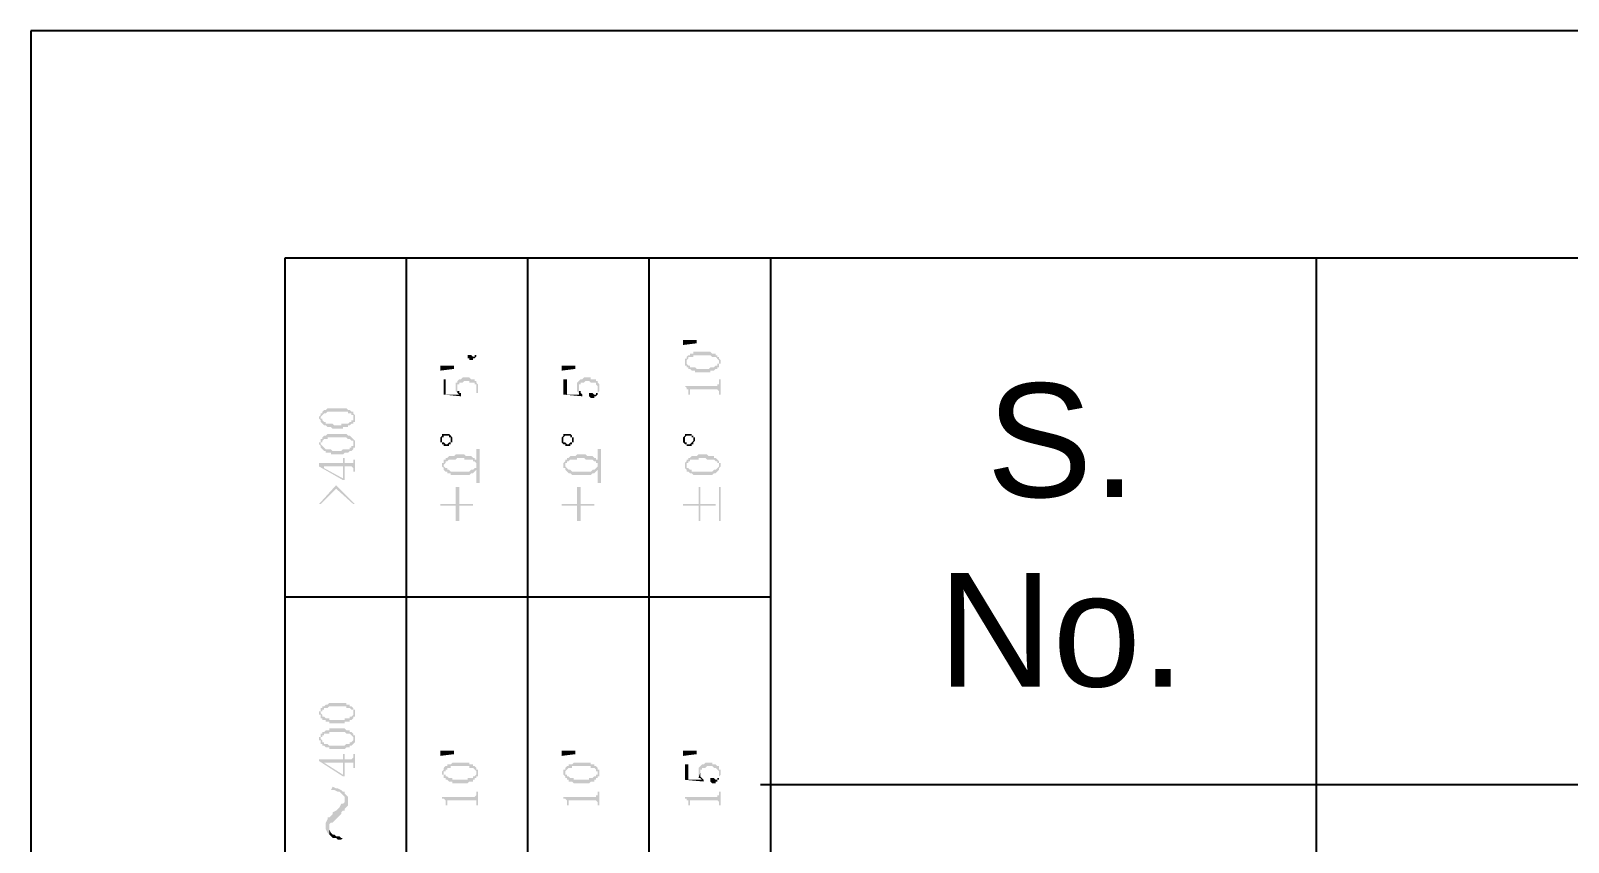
# Model space of a CAD drawing. Header units: millimetres. Extents: x 7018 to 13530, y 4187 to 5692.
# Drawn here: x 12184.84 to 12225.43, y 5227.46 to 5248.87 of the extents above; entities that cross this region are included whole.
import ezdxf

# ---------------------------------------------------------------- set-up
doc = ezdxf.new("R2010")
doc.units = ezdxf.units.MM
doc.styles.get("Standard").update_dxf_attribs({"font": 'arial.ttf'})

msp = doc.modelspace()

# ---------------------------------------------------------------- hatches: boundary and pattern name
at = {"transparency": 33554559}
for points in [[(12196.38, 5240.275), (12196.38, 5240.23), (12196.426, 5240.23), (12196.426, 5240.185), (12196.516, 5240.185), (12196.516, 5240.23), (12196.561, 5240.23), (12196.606, 5240.275), (12196.606, 5240.456), (12196.606, 5240.365), (12196.606, 5240.32), (12196.561, 5240.32), (12196.561, 5240.275), (12196.516, 5240.275), (12196.471, 5240.32), (12196.38, 5240.32)], [(12202.067, 5240.716), (12202.428, 5240.716), (12202.428, 5240.626), (12202.067, 5240.581)], [(12202.112, 5240.129), (12202.112, 5240.084), (12202.112, 5240.039), (12202.157, 5240.039), (12202.157, 5239.994), (12202.157, 5240.129), (12202.157, 5240.174), (12202.157, 5240.174), (12202.202, 5240.219), (12202.202, 5240.265), (12202.338, 5240.265), (12202.338, 5240.31), (12202.789, 5240.31), (12202.834, 5240.265), (12202.925, 5240.265), (12202.97, 5240.219), (12202.97, 5240.219), (12203.015, 5240.174), (12203.015, 5240.129), (12203.015, 5240.265), (12202.97, 5240.265), (12202.97, 5240.31), (12202.925, 5240.31), (12202.925, 5240.355), (12202.834, 5240.355), (12202.789, 5240.4), (12202.338, 5240.4), (12202.338, 5240.355), (12202.248, 5240.355), (12202.248, 5240.31), (12202.202, 5240.31), (12202.157, 5240.265), (12202.157, 5240.219), (12202.112, 5240.219), (12202.112, 5240.174), (12202.112, 5240.174)], [(12195.658, 5240.039), (12196.019, 5240.039), (12196.019, 5239.949), (12195.658, 5239.904)], [(12198.863, 5240.039), (12199.224, 5240.039), (12199.224, 5239.949), (12198.863, 5239.904)], [(12202.157, 5239.994), (12202.202, 5239.994), (12202.202, 5239.949), (12202.248, 5239.949), (12202.293, 5239.904), (12202.383, 5239.904), (12202.383, 5239.858), (12202.789, 5239.858), (12202.789, 5239.904), (12202.879, 5239.904), (12202.925, 5239.949), (12202.97, 5239.949), (12202.97, 5239.994), (12203.015, 5239.994), (12203.015, 5240.039), (12203.015, 5240.084), (12203.06, 5240.084), (12203.06, 5240.129), (12203.06, 5240.174), (12203.06, 5240.174), (12203.015, 5240.219), (12203.015, 5240.265), (12203.015, 5240.129), (12203.015, 5240.084), (12202.97, 5240.084), (12202.97, 5240.039), (12202.925, 5240.039), (12202.879, 5239.994), (12202.789, 5239.994), (12202.744, 5239.949), (12202.428, 5239.949), (12202.383, 5239.994), (12202.248, 5239.994), (12202.248, 5240.039), (12202.202, 5240.039), (12202.157, 5240.084), (12202.157, 5240.129), (12202.157, 5240.129)], [(12195.749, 5239.678), (12195.749, 5239.272), (12196.2, 5239.227), (12196.2, 5239.272), (12196.2, 5239.317), (12196.155, 5239.272), (12195.794, 5239.272), (12195.794, 5239.678)], [(12196.064, 5239.497), (12196.064, 5239.407), (12196.064, 5239.362), (12196.064, 5239.362), (12196.11, 5239.317), (12196.11, 5239.452), (12196.11, 5239.542), (12196.155, 5239.542), (12196.155, 5239.588), (12196.245, 5239.588), (12196.29, 5239.633), (12196.426, 5239.633), (12196.426, 5239.588), (12196.561, 5239.588), (12196.561, 5239.542), (12196.606, 5239.542), (12196.606, 5239.497), (12196.606, 5239.452), (12196.606, 5239.317), (12196.651, 5239.317), (12196.651, 5239.362), (12196.651, 5239.452), (12196.651, 5239.497), (12196.651, 5239.542), (12196.606, 5239.588), (12196.606, 5239.633), (12196.561, 5239.633), (12196.561, 5239.678), (12196.471, 5239.678), (12196.426, 5239.723), (12196.245, 5239.723), (12196.2, 5239.678), (12196.155, 5239.678), (12196.11, 5239.633), (12196.11, 5239.588), (12196.064, 5239.588), (12196.064, 5239.542)], [(12198.908, 5239.678), (12198.908, 5239.272), (12199.404, 5239.227), (12199.404, 5239.272), (12199.404, 5239.272), (12199.359, 5239.317), (12199.359, 5239.272), (12198.998, 5239.272), (12198.998, 5239.678)], [(12199.269, 5239.497), (12199.269, 5239.407), (12199.269, 5239.362), (12199.269, 5239.362), (12199.314, 5239.317), (12199.314, 5239.452), (12199.314, 5239.542), (12199.359, 5239.542), (12199.359, 5239.588), (12199.449, 5239.588), (12199.495, 5239.633), (12199.585, 5239.633), (12199.63, 5239.588), (12199.765, 5239.588), (12199.765, 5239.542), (12199.765, 5239.542), (12199.81, 5239.497), (12199.81, 5239.452), (12199.81, 5239.317), (12199.81, 5239.317), (12199.856, 5239.362), (12199.856, 5239.452), (12199.856, 5239.497), (12199.856, 5239.542), (12199.81, 5239.588), (12199.81, 5239.633), (12199.765, 5239.633), (12199.765, 5239.678), (12199.63, 5239.678), (12199.63, 5239.723), (12199.449, 5239.723), (12199.404, 5239.678), (12199.359, 5239.678), (12199.314, 5239.633), (12199.314, 5239.633), (12199.269, 5239.588), (12199.269, 5239.542)], [(12202.112, 5239.497), (12202.112, 5239.497), (12202.157, 5239.452), (12202.157, 5239.407), (12202.202, 5239.407), (12202.202, 5239.362), (12202.202, 5239.272), (12202.248, 5239.272), (12202.248, 5239.362), (12202.248, 5239.407), (12202.97, 5239.407), (12203.015, 5239.362), (12203.015, 5239.272), (12203.06, 5239.272), (12203.06, 5239.678), (12203.015, 5239.678), (12203.015, 5239.588), (12203.015, 5239.542), (12202.97, 5239.542), (12202.97, 5239.497), (12202.925, 5239.497)], [(12196.11, 5239.317), (12196.11, 5239.317), (12196.155, 5239.272), (12196.155, 5239.272), (12196.2, 5239.317), (12196.155, 5239.317), (12196.155, 5239.362), (12196.11, 5239.362), (12196.11, 5239.407), (12196.11, 5239.452)], [(12199.314, 5239.317), (12199.314, 5239.272), (12199.359, 5239.272), (12199.359, 5239.317), (12199.359, 5239.362), (12199.314, 5239.362), (12199.314, 5239.407), (12199.314, 5239.452)], [(12199.585, 5239.272), (12199.585, 5239.227), (12199.585, 5239.227), (12199.63, 5239.181), (12199.72, 5239.181), (12199.72, 5239.227), (12199.765, 5239.227), (12199.81, 5239.272), (12199.81, 5239.452), (12199.81, 5239.362), (12199.81, 5239.317), (12199.765, 5239.317), (12199.765, 5239.272), (12199.72, 5239.272), (12199.675, 5239.317), (12199.585, 5239.317)], [(12192.454, 5238.64), (12192.454, 5238.64), (12192.499, 5238.595), (12192.499, 5238.55), (12192.499, 5238.685), (12192.499, 5238.685), (12192.544, 5238.73), (12192.544, 5238.73), (12192.589, 5238.775), (12192.634, 5238.775), (12192.68, 5238.82), (12193.221, 5238.82), (12193.221, 5238.775), (12193.311, 5238.775), (12193.311, 5238.73), (12193.357, 5238.73), (12193.357, 5238.685), (12193.357, 5238.64), (12193.357, 5238.82), (12193.311, 5238.82), (12193.266, 5238.866), (12193.221, 5238.866), (12193.176, 5238.911), (12192.68, 5238.911), (12192.634, 5238.866), (12192.589, 5238.866), (12192.544, 5238.82), (12192.544, 5238.775), (12192.499, 5238.775), (12192.499, 5238.73), (12192.499, 5238.73), (12192.454, 5238.685)], [(12192.499, 5238.55), (12192.544, 5238.504), (12192.544, 5238.504), (12192.589, 5238.459), (12192.634, 5238.459), (12192.68, 5238.414), (12192.77, 5238.414), (12192.815, 5238.369), (12193.086, 5238.369), (12193.086, 5238.414), (12193.221, 5238.414), (12193.221, 5238.459), (12193.266, 5238.459), (12193.311, 5238.504), (12193.357, 5238.504), (12193.357, 5238.55), (12193.402, 5238.55), (12193.402, 5238.595), (12193.402, 5238.64), (12193.402, 5238.685), (12193.402, 5238.73), (12193.402, 5238.73), (12193.357, 5238.775), (12193.357, 5238.64), (12193.357, 5238.595), (12193.311, 5238.595), (12193.311, 5238.55), (12193.266, 5238.55), (12193.221, 5238.504), (12193.041, 5238.504), (12193.041, 5238.459), (12192.86, 5238.459), (12192.815, 5238.504), (12192.634, 5238.504), (12192.634, 5238.55), (12192.589, 5238.55), (12192.544, 5238.595), (12192.544, 5238.64), (12192.499, 5238.64)], [(12192.454, 5237.963), (12192.454, 5237.963), (12192.499, 5237.918), (12192.499, 5237.873), (12192.499, 5237.963), (12192.499, 5238.008), (12192.544, 5238.008), (12192.544, 5238.053), (12192.544, 5238.053), (12192.589, 5238.098), (12192.68, 5238.098), (12192.68, 5238.143), (12193.176, 5238.143), (12193.221, 5238.098), (12193.266, 5238.098), (12193.311, 5238.053), (12193.357, 5238.053), (12193.357, 5238.008), (12193.357, 5237.963), (12193.357, 5238.098), (12193.357, 5238.098), (12193.311, 5238.143), (12193.311, 5238.143), (12193.266, 5238.189), (12193.221, 5238.189), (12193.176, 5238.234), (12192.68, 5238.234), (12192.634, 5238.189), (12192.589, 5238.189), (12192.544, 5238.143), (12192.544, 5238.098), (12192.499, 5238.098), (12192.499, 5238.053), (12192.499, 5238.008), (12192.454, 5238.008)], [(12192.499, 5237.873), (12192.544, 5237.827), (12192.544, 5237.827), (12192.589, 5237.782), (12192.634, 5237.782), (12192.634, 5237.737), (12192.77, 5237.737), (12192.77, 5237.692), (12193.086, 5237.692), (12193.131, 5237.737), (12193.221, 5237.737), (12193.266, 5237.782), (12193.311, 5237.782), (12193.357, 5237.827), (12193.357, 5237.873), (12193.402, 5237.873), (12193.402, 5237.918), (12193.402, 5237.963), (12193.402, 5238.008), (12193.402, 5238.053), (12193.402, 5238.053), (12193.357, 5238.098), (12193.357, 5237.963), (12193.357, 5237.918), (12193.311, 5237.918), (12193.311, 5237.873), (12193.266, 5237.873), (12193.266, 5237.827), (12193.086, 5237.827), (12193.041, 5237.782), (12192.815, 5237.782), (12192.77, 5237.827), (12192.634, 5237.827), (12192.589, 5237.873), (12192.589, 5237.873), (12192.544, 5237.918), (12192.544, 5237.918), (12192.499, 5237.963), (12192.499, 5237.963)], [(12195.658, 5238.098), (12195.658, 5238.053), (12195.658, 5238.008), (12195.703, 5238.008), (12195.703, 5237.963), (12195.703, 5238.098), (12195.703, 5238.143), (12195.749, 5238.143), (12195.749, 5238.189), (12195.884, 5238.189), (12195.884, 5238.143), (12195.929, 5238.143), (12195.929, 5237.963), (12195.929, 5238.008), (12195.974, 5238.008), (12195.974, 5238.053), (12195.974, 5238.098), (12195.974, 5238.143), (12195.974, 5238.143), (12195.929, 5238.189), (12195.929, 5238.189), (12195.884, 5238.234), (12195.703, 5238.234), (12195.703, 5238.189), (12195.703, 5238.189), (12195.658, 5238.143), (12195.658, 5238.143)], [(12195.703, 5237.963), (12195.749, 5237.963), (12195.749, 5237.918), (12195.884, 5237.918), (12195.884, 5237.963), (12195.929, 5237.963), (12195.929, 5238.098), (12195.929, 5238.053), (12195.929, 5238.008), (12195.884, 5238.008), (12195.839, 5237.963), (12195.794, 5237.963), (12195.749, 5238.008), (12195.703, 5238.008), (12195.703, 5238.098), (12195.703, 5238.098)], [(12198.863, 5238.098), (12198.863, 5238.053), (12198.863, 5238.008), (12198.863, 5238.008), (12198.908, 5237.963), (12198.908, 5238.098), (12198.908, 5238.143), (12198.908, 5238.143), (12198.953, 5238.189), (12199.088, 5238.189), (12199.088, 5238.143), (12199.133, 5238.143), (12199.133, 5237.963), (12199.133, 5238.008), (12199.179, 5238.008), (12199.179, 5238.053), (12199.179, 5238.098), (12199.179, 5238.143), (12199.133, 5238.143), (12199.133, 5238.189), (12199.133, 5238.189), (12199.088, 5238.234), (12198.908, 5238.234), (12198.908, 5238.189), (12198.908, 5238.189), (12198.863, 5238.143), (12198.863, 5238.143)], [(12198.908, 5237.963), (12198.953, 5237.963), (12198.953, 5237.918), (12199.088, 5237.918), (12199.088, 5237.963), (12199.133, 5237.963), (12199.133, 5238.098), (12199.133, 5238.053), (12199.133, 5238.008), (12199.088, 5238.008), (12199.043, 5237.963), (12198.998, 5237.963), (12198.953, 5238.008), (12198.908, 5238.008), (12198.908, 5238.098), (12198.908, 5238.098)], [(12202.067, 5238.098), (12202.067, 5238.053), (12202.067, 5238.008), (12202.067, 5238.008), (12202.112, 5237.963), (12202.112, 5238.098), (12202.112, 5238.143), (12202.112, 5238.143), (12202.157, 5238.189), (12202.293, 5238.189), (12202.293, 5238.143), (12202.338, 5238.143), (12202.338, 5237.963), (12202.338, 5238.008), (12202.338, 5238.008), (12202.383, 5238.053), (12202.383, 5238.098), (12202.383, 5238.143), (12202.338, 5238.143), (12202.338, 5238.189), (12202.293, 5238.189), (12202.293, 5238.234), (12202.112, 5238.234), (12202.112, 5238.189), (12202.112, 5238.189), (12202.067, 5238.143), (12202.067, 5238.143)], [(12202.112, 5237.963), (12202.157, 5237.963), (12202.157, 5237.918), (12202.293, 5237.918), (12202.293, 5237.963), (12202.338, 5237.963), (12202.338, 5238.098), (12202.338, 5238.053), (12202.338, 5238.053), (12202.293, 5238.008), (12202.293, 5238.008), (12202.248, 5237.963), (12202.157, 5237.963), (12202.157, 5238.008), (12202.112, 5238.008), (12202.112, 5238.098), (12202.112, 5238.098)], [(12192.454, 5237.466), (12192.454, 5237.376), (12193.086, 5237.015), (12193.131, 5237.015), (12193.131, 5237.376), (12193.311, 5237.376), (12193.357, 5237.331), (12193.357, 5237.241), (12193.402, 5237.241), (12193.402, 5237.557), (12193.357, 5237.557), (12193.357, 5237.512), (12193.357, 5237.466), (12193.131, 5237.466), (12193.131, 5237.602), (12193.086, 5237.602), (12193.086, 5237.06), (12192.589, 5237.331), (12192.589, 5237.376)], [(12195.703, 5237.421), (12195.703, 5237.376), (12195.703, 5237.376), (12195.749, 5237.331), (12195.749, 5237.286), (12195.749, 5237.421), (12195.749, 5237.421), (12195.794, 5237.466), (12195.794, 5237.512), (12195.839, 5237.512), (12195.884, 5237.557), (12196.064, 5237.557), (12196.11, 5237.602), (12196.29, 5237.602), (12196.29, 5237.557), (12196.516, 5237.557), (12196.516, 5237.512), (12196.561, 5237.512), (12196.606, 5237.466), (12196.606, 5237.421), (12196.606, 5237.557), (12196.561, 5237.557), (12196.561, 5237.602), (12196.516, 5237.602), (12196.471, 5237.647), (12196.335, 5237.647), (12196.29, 5237.692), (12196.064, 5237.692), (12196.019, 5237.647), (12195.884, 5237.647), (12195.839, 5237.602), (12195.794, 5237.602), (12195.794, 5237.557), (12195.749, 5237.557), (12195.749, 5237.512), (12195.749, 5237.466), (12195.703, 5237.466)], [(12195.749, 5237.286), (12195.794, 5237.241), (12195.839, 5237.241), (12195.839, 5237.196), (12195.929, 5237.196), (12195.929, 5237.15), (12196.426, 5237.15), (12196.471, 5237.196), (12196.516, 5237.196), (12196.561, 5237.241), (12196.561, 5237.241), (12196.606, 5237.286), (12196.606, 5237.331), (12196.651, 5237.331), (12196.651, 5237.376), (12196.651, 5237.421), (12196.651, 5237.466), (12196.651, 5237.466), (12196.606, 5237.512), (12196.606, 5237.376), (12196.606, 5237.331), (12196.561, 5237.331), (12196.516, 5237.286), (12196.471, 5237.286), (12196.426, 5237.241), (12195.929, 5237.241), (12195.884, 5237.286), (12195.839, 5237.286), (12195.839, 5237.331), (12195.794, 5237.331), (12195.749, 5237.376), (12195.749, 5237.421)], [(12196.696, 5236.935), (12196.696, 5237.838), (12196.606, 5237.838), (12196.606, 5236.935)], [(12198.908, 5237.421), (12198.908, 5237.376), (12198.908, 5237.331), (12198.953, 5237.331), (12198.953, 5237.286), (12198.953, 5237.421), (12198.953, 5237.466), (12198.998, 5237.466), (12198.998, 5237.512), (12199.043, 5237.512), (12199.088, 5237.557), (12199.269, 5237.557), (12199.269, 5237.602), (12199.449, 5237.602), (12199.495, 5237.557), (12199.675, 5237.557), (12199.72, 5237.512), (12199.765, 5237.512), (12199.765, 5237.466), (12199.81, 5237.466), (12199.81, 5237.421), (12199.81, 5237.557), (12199.765, 5237.557), (12199.765, 5237.602), (12199.72, 5237.602), (12199.675, 5237.647), (12199.54, 5237.647), (12199.495, 5237.692), (12199.269, 5237.692), (12199.224, 5237.647), (12199.088, 5237.647), (12199.043, 5237.602), (12198.998, 5237.602), (12198.998, 5237.557), (12198.953, 5237.557), (12198.953, 5237.512), (12198.953, 5237.512), (12198.908, 5237.466)], [(12198.953, 5237.286), (12198.998, 5237.241), (12198.998, 5237.241), (12199.043, 5237.196), (12199.088, 5237.196), (12199.133, 5237.15), (12199.63, 5237.15), (12199.675, 5237.196), (12199.72, 5237.196), (12199.765, 5237.241), (12199.765, 5237.241), (12199.81, 5237.286), (12199.81, 5237.331), (12199.856, 5237.331), (12199.856, 5237.376), (12199.856, 5237.421), (12199.856, 5237.466), (12199.856, 5237.466), (12199.81, 5237.512), (12199.81, 5237.376), (12199.81, 5237.376), (12199.765, 5237.331), (12199.765, 5237.331), (12199.72, 5237.286), (12199.675, 5237.286), (12199.63, 5237.241), (12199.133, 5237.241), (12199.088, 5237.286), (12199.043, 5237.286), (12198.998, 5237.331), (12198.998, 5237.331), (12198.953, 5237.376), (12198.953, 5237.421)], [(12199.901, 5236.935), (12199.901, 5237.838), (12199.81, 5237.838), (12199.81, 5236.935)], [(12202.112, 5237.421), (12202.112, 5237.376), (12202.112, 5237.331), (12202.112, 5237.331), (12202.157, 5237.286), (12202.157, 5237.421), (12202.157, 5237.466), (12202.202, 5237.466), (12202.202, 5237.512), (12202.248, 5237.512), (12202.248, 5237.557), (12202.473, 5237.557), (12202.473, 5237.602), (12202.654, 5237.602), (12202.699, 5237.557), (12202.879, 5237.557), (12202.925, 5237.512), (12202.97, 5237.512), (12202.97, 5237.466), (12203.015, 5237.466), (12203.015, 5237.421), (12203.015, 5237.512), (12202.97, 5237.557), (12202.97, 5237.557), (12202.925, 5237.602), (12202.879, 5237.602), (12202.879, 5237.647), (12202.744, 5237.647), (12202.699, 5237.692), (12202.473, 5237.692), (12202.428, 5237.647), (12202.293, 5237.647), (12202.248, 5237.602), (12202.202, 5237.602), (12202.202, 5237.557), (12202.157, 5237.557), (12202.157, 5237.512), (12202.157, 5237.512), (12202.112, 5237.466)], [(12202.157, 5237.286), (12202.157, 5237.241), (12202.202, 5237.241), (12202.248, 5237.196), (12202.293, 5237.196), (12202.338, 5237.15), (12202.834, 5237.15), (12202.879, 5237.196), (12202.925, 5237.196), (12202.97, 5237.241), (12202.97, 5237.241), (12203.015, 5237.286), (12203.015, 5237.331), (12203.015, 5237.331), (12203.06, 5237.376), (12203.06, 5237.421), (12203.06, 5237.466), (12203.015, 5237.466), (12203.015, 5237.512), (12203.015, 5237.376), (12203.015, 5237.376), (12202.97, 5237.331), (12202.97, 5237.331), (12202.925, 5237.286), (12202.879, 5237.286), (12202.834, 5237.241), (12202.293, 5237.241), (12202.293, 5237.286), (12202.248, 5237.286), (12202.202, 5237.331), (12202.157, 5237.331), (12202.157, 5237.376), (12202.157, 5237.421)], [(12192.454, 5237.466), (12192.589, 5237.376), (12193.086, 5237.376), (12193.086, 5237.06), (12193.086, 5237.466)], [(12192.454, 5236.383), (12192.499, 5236.383), (12192.905, 5236.789), (12193.357, 5236.383), (12193.402, 5236.383), (12192.905, 5236.88)], [(12195.658, 5236.383), (12195.658, 5236.338), (12196.064, 5236.338), (12196.064, 5235.932), (12196.155, 5235.932), (12196.155, 5236.338), (12196.516, 5236.338), (12196.516, 5236.383), (12196.155, 5236.383), (12196.155, 5236.835), (12196.064, 5236.835), (12196.064, 5236.383)], [(12198.863, 5236.383), (12198.863, 5236.338), (12199.269, 5236.338), (12199.269, 5235.932), (12199.359, 5235.932), (12199.359, 5236.338), (12199.72, 5236.338), (12199.72, 5236.383), (12199.359, 5236.383), (12199.359, 5236.835), (12199.269, 5236.835), (12199.269, 5236.383)], [(12202.067, 5236.383), (12202.067, 5236.338), (12202.473, 5236.338), (12202.473, 5235.932), (12202.518, 5235.932), (12202.518, 5236.338), (12202.925, 5236.338), (12202.925, 5236.383), (12202.518, 5236.383), (12202.518, 5236.835), (12202.473, 5236.835), (12202.473, 5236.383)], [(12203.06, 5235.932), (12203.06, 5236.835), (12203.015, 5236.835), (12203.015, 5235.932)], [(12192.454, 5230.866), (12192.454, 5230.821), (12192.499, 5230.821), (12192.499, 5230.775), (12192.499, 5230.73), (12192.499, 5230.866), (12192.499, 5230.911), (12192.544, 5230.911), (12192.544, 5230.956), (12192.589, 5230.956), (12192.589, 5231.001), (12192.68, 5231.001), (12192.725, 5231.046), (12193.176, 5231.046), (12193.176, 5231.001), (12193.266, 5231.001), (12193.311, 5230.956), (12193.357, 5230.956), (12193.357, 5230.911), (12193.357, 5230.866), (12193.357, 5231.001), (12193.357, 5231.001), (12193.311, 5231.046), (12193.266, 5231.046), (12193.266, 5231.091), (12193.176, 5231.091), (12193.176, 5231.137), (12192.725, 5231.137), (12192.68, 5231.091), (12192.634, 5231.091), (12192.589, 5231.046), (12192.544, 5231.046), (12192.544, 5231.001), (12192.499, 5231.001), (12192.499, 5230.956), (12192.499, 5230.911), (12192.454, 5230.911)], [(12192.499, 5230.73), (12192.544, 5230.73), (12192.544, 5230.685), (12192.634, 5230.685), (12192.634, 5230.64), (12192.725, 5230.64), (12192.725, 5230.595), (12193.131, 5230.595), (12193.131, 5230.64), (12193.266, 5230.64), (12193.266, 5230.685), (12193.311, 5230.685), (12193.357, 5230.73), (12193.357, 5230.775), (12193.402, 5230.775), (12193.402, 5230.821), (12193.402, 5230.866), (12193.402, 5230.911), (12193.402, 5230.956), (12193.357, 5230.956), (12193.357, 5231.001), (12193.357, 5230.866), (12193.357, 5230.821), (12193.357, 5230.821), (12193.311, 5230.775), (12193.266, 5230.775), (12193.266, 5230.73), (12193.131, 5230.73), (12193.131, 5230.685), (12192.725, 5230.685), (12192.725, 5230.73), (12192.634, 5230.73), (12192.589, 5230.775), (12192.544, 5230.775), (12192.544, 5230.821), (12192.544, 5230.821), (12192.499, 5230.866), (12192.499, 5230.866)], [(12192.454, 5230.189), (12192.454, 5230.144), (12192.499, 5230.144), (12192.499, 5230.098), (12192.499, 5230.053), (12192.499, 5230.189), (12192.499, 5230.234), (12192.544, 5230.234), (12192.544, 5230.279), (12192.589, 5230.279), (12192.589, 5230.324), (12192.725, 5230.324), (12192.725, 5230.369), (12193.131, 5230.369), (12193.176, 5230.324), (12193.266, 5230.324), (12193.311, 5230.279), (12193.311, 5230.279), (12193.357, 5230.234), (12193.357, 5230.189), (12193.357, 5230.324), (12193.357, 5230.324), (12193.311, 5230.369), (12193.266, 5230.369), (12193.266, 5230.414), (12193.176, 5230.414), (12193.131, 5230.46), (12192.725, 5230.46), (12192.725, 5230.414), (12192.634, 5230.414), (12192.589, 5230.369), (12192.544, 5230.369), (12192.544, 5230.324), (12192.499, 5230.324), (12192.499, 5230.279), (12192.499, 5230.234), (12192.454, 5230.234)], [(12192.499, 5230.053), (12192.544, 5230.053), (12192.544, 5230.008), (12192.589, 5230.008), (12192.634, 5229.963), (12192.725, 5229.963), (12192.725, 5229.918), (12193.131, 5229.918), (12193.176, 5229.963), (12193.266, 5229.963), (12193.266, 5230.008), (12193.311, 5230.008), (12193.357, 5230.053), (12193.357, 5230.053), (12193.402, 5230.098), (12193.402, 5230.144), (12193.402, 5230.189), (12193.402, 5230.234), (12193.402, 5230.279), (12193.357, 5230.279), (12193.357, 5230.324), (12193.357, 5230.189), (12193.357, 5230.144), (12193.357, 5230.144), (12193.311, 5230.098), (12193.266, 5230.098), (12193.266, 5230.053), (12193.176, 5230.053), (12193.131, 5230.008), (12192.725, 5230.008), (12192.68, 5230.053), (12192.589, 5230.053), (12192.589, 5230.098), (12192.544, 5230.098), (12192.544, 5230.144), (12192.544, 5230.144), (12192.499, 5230.189), (12192.499, 5230.189)], [(12195.658, 5229.873), (12196.019, 5229.873), (12196.019, 5229.783), (12195.658, 5229.737)], [(12198.863, 5229.873), (12199.224, 5229.873), (12199.224, 5229.783), (12198.863, 5229.737)], [(12202.067, 5229.873), (12202.428, 5229.873), (12202.428, 5229.783), (12202.067, 5229.737)], [(12192.454, 5229.647), (12192.454, 5229.602), (12193.086, 5229.196), (12193.131, 5229.196), (12193.131, 5229.557), (12193.357, 5229.557), (12193.357, 5229.512), (12193.357, 5229.421), (12193.402, 5229.421), (12193.402, 5229.783), (12193.357, 5229.783), (12193.357, 5229.737), (12193.357, 5229.692), (12193.357, 5229.692), (12193.311, 5229.647), (12193.131, 5229.647), (12193.131, 5229.783), (12193.086, 5229.783), (12193.086, 5229.241), (12192.589, 5229.557), (12192.589, 5229.557)], [(12192.454, 5229.647), (12192.589, 5229.557), (12193.086, 5229.557), (12193.086, 5229.241), (12193.086, 5229.647)], [(12195.703, 5229.286), (12195.703, 5229.241), (12195.749, 5229.241), (12195.749, 5229.196), (12195.749, 5229.151), (12195.749, 5229.286), (12195.749, 5229.331), (12195.794, 5229.331), (12195.794, 5229.376), (12195.839, 5229.376), (12195.839, 5229.421), (12195.929, 5229.421), (12195.929, 5229.467), (12196.426, 5229.467), (12196.426, 5229.421), (12196.516, 5229.421), (12196.561, 5229.376), (12196.561, 5229.376), (12196.606, 5229.331), (12196.606, 5229.286), (12196.606, 5229.421), (12196.606, 5229.421), (12196.561, 5229.467), (12196.516, 5229.467), (12196.516, 5229.512), (12196.426, 5229.512), (12196.426, 5229.557), (12195.974, 5229.557), (12195.929, 5229.512), (12195.839, 5229.512), (12195.839, 5229.467), (12195.794, 5229.467), (12195.749, 5229.421), (12195.749, 5229.376), (12195.749, 5229.376), (12195.703, 5229.331), (12195.703, 5229.331)], [(12195.749, 5229.151), (12195.794, 5229.151), (12195.794, 5229.106), (12195.839, 5229.106), (12195.884, 5229.06), (12195.974, 5229.06), (12195.974, 5229.015), (12196.38, 5229.015), (12196.426, 5229.06), (12196.516, 5229.06), (12196.516, 5229.106), (12196.561, 5229.106), (12196.561, 5229.151), (12196.606, 5229.151), (12196.606, 5229.196), (12196.651, 5229.196), (12196.651, 5229.286), (12196.651, 5229.331), (12196.651, 5229.376), (12196.606, 5229.376), (12196.606, 5229.421), (12196.606, 5229.286), (12196.606, 5229.241), (12196.606, 5229.241), (12196.561, 5229.196), (12196.516, 5229.196), (12196.516, 5229.151), (12196.38, 5229.151), (12196.38, 5229.106), (12195.974, 5229.106), (12195.974, 5229.151), (12195.884, 5229.151), (12195.839, 5229.196), (12195.794, 5229.196), (12195.794, 5229.241), (12195.749, 5229.241), (12195.749, 5229.286), (12195.749, 5229.286)], [(12198.908, 5229.286), (12198.908, 5229.241), (12198.908, 5229.241), (12198.953, 5229.196), (12198.953, 5229.151), (12198.953, 5229.286), (12198.953, 5229.331), (12198.953, 5229.331), (12198.998, 5229.376), (12198.998, 5229.376), (12199.043, 5229.421), (12199.133, 5229.421), (12199.133, 5229.467), (12199.63, 5229.467), (12199.63, 5229.421), (12199.72, 5229.421), (12199.765, 5229.376), (12199.765, 5229.331), (12199.81, 5229.331), (12199.81, 5229.286), (12199.81, 5229.421), (12199.81, 5229.421), (12199.765, 5229.467), (12199.72, 5229.467), (12199.72, 5229.512), (12199.63, 5229.512), (12199.63, 5229.557), (12199.179, 5229.557), (12199.133, 5229.512), (12199.043, 5229.512), (12199.043, 5229.467), (12198.998, 5229.467), (12198.953, 5229.421), (12198.953, 5229.376), (12198.908, 5229.376), (12198.908, 5229.331), (12198.908, 5229.331)], [(12198.953, 5229.151), (12198.998, 5229.151), (12198.998, 5229.106), (12199.043, 5229.106), (12199.043, 5229.06), (12199.133, 5229.06), (12199.179, 5229.015), (12199.585, 5229.015), (12199.63, 5229.06), (12199.72, 5229.06), (12199.72, 5229.106), (12199.765, 5229.106), (12199.765, 5229.151), (12199.81, 5229.151), (12199.81, 5229.196), (12199.856, 5229.196), (12199.856, 5229.286), (12199.856, 5229.331), (12199.856, 5229.376), (12199.81, 5229.376), (12199.81, 5229.421), (12199.81, 5229.286), (12199.81, 5229.241), (12199.765, 5229.241), (12199.765, 5229.196), (12199.72, 5229.196), (12199.675, 5229.151), (12199.585, 5229.151), (12199.585, 5229.106), (12199.179, 5229.106), (12199.179, 5229.151), (12199.088, 5229.151), (12199.043, 5229.196), (12198.998, 5229.196), (12198.998, 5229.241), (12198.953, 5229.241), (12198.953, 5229.286), (12198.953, 5229.286)], [(12202.112, 5229.512), (12202.112, 5229.106), (12202.609, 5229.06), (12202.609, 5229.106), (12202.609, 5229.106), (12202.563, 5229.151), (12202.563, 5229.106), (12202.202, 5229.106), (12202.202, 5229.512)], [(12202.473, 5229.331), (12202.473, 5229.286), (12202.473, 5229.196), (12202.473, 5229.151), (12202.518, 5229.286), (12202.518, 5229.376), (12202.563, 5229.376), (12202.563, 5229.421), (12202.654, 5229.421), (12202.699, 5229.467), (12202.834, 5229.467), (12202.879, 5229.421), (12202.925, 5229.421), (12202.97, 5229.376), (12202.97, 5229.376), (12203.015, 5229.331), (12203.015, 5229.286), (12203.015, 5229.151), (12203.015, 5229.196), (12203.06, 5229.241), (12203.06, 5229.286), (12203.06, 5229.376), (12203.015, 5229.376), (12203.015, 5229.421), (12203.015, 5229.467), (12202.97, 5229.467), (12202.925, 5229.512), (12202.834, 5229.512), (12202.834, 5229.557), (12202.654, 5229.557), (12202.609, 5229.512), (12202.563, 5229.512), (12202.518, 5229.467), (12202.518, 5229.467), (12202.473, 5229.421), (12202.473, 5229.376)], [(12202.473, 5229.151), (12202.518, 5229.151), (12202.563, 5229.106), (12202.563, 5229.151), (12202.563, 5229.151), (12202.518, 5229.196), (12202.518, 5229.241), (12202.518, 5229.286)], [(12202.789, 5229.106), (12202.789, 5229.06), (12202.789, 5229.06), (12202.834, 5229.015), (12202.925, 5229.015), (12202.925, 5229.06), (12202.97, 5229.06), (12202.97, 5229.106), (12203.015, 5229.106), (12203.015, 5229.286), (12203.015, 5229.241), (12203.015, 5229.151), (12202.97, 5229.151), (12202.97, 5229.106), (12202.925, 5229.106), (12202.879, 5229.151), (12202.789, 5229.151)], [(12192.77, 5228.835), (12192.86, 5228.835), (12192.95, 5228.79), (12192.995, 5228.79), (12193.041, 5228.745), (12193.041, 5228.745), (12193.086, 5228.699), (12193.131, 5228.654), (12193.131, 5228.293), (12193.131, 5228.338), (12193.176, 5228.383), (12193.221, 5228.429), (12193.221, 5228.654), (12193.176, 5228.699), (12193.131, 5228.745), (12193.131, 5228.79), (12193.086, 5228.79), (12193.041, 5228.835), (12192.95, 5228.88), (12192.905, 5228.88), (12192.815, 5228.925)], [(12195.703, 5228.654), (12195.703, 5228.609), (12195.749, 5228.609), (12195.794, 5228.564), (12195.794, 5228.519), (12195.794, 5228.429), (12195.839, 5228.429), (12195.839, 5228.519), (12195.839, 5228.564), (12196.606, 5228.564), (12196.606, 5228.519), (12196.606, 5228.429), (12196.651, 5228.429), (12196.651, 5228.79), (12196.606, 5228.79), (12196.606, 5228.745), (12196.606, 5228.699), (12196.606, 5228.699), (12196.561, 5228.654), (12196.516, 5228.654)], [(12198.908, 5228.654), (12198.908, 5228.609), (12198.953, 5228.609), (12198.998, 5228.564), (12198.998, 5228.519), (12198.998, 5228.429), (12199.043, 5228.429), (12199.043, 5228.519), (12199.043, 5228.564), (12199.765, 5228.564), (12199.81, 5228.519), (12199.81, 5228.429), (12199.856, 5228.429), (12199.856, 5228.79), (12199.81, 5228.79), (12199.81, 5228.745), (12199.81, 5228.699), (12199.765, 5228.699), (12199.765, 5228.654), (12199.72, 5228.654)], [(12202.112, 5228.654), (12202.112, 5228.609), (12202.157, 5228.609), (12202.157, 5228.564), (12202.202, 5228.564), (12202.202, 5228.519), (12202.202, 5228.429), (12202.248, 5228.429), (12202.248, 5228.519), (12202.248, 5228.564), (12202.97, 5228.564), (12203.015, 5228.519), (12203.015, 5228.429), (12203.06, 5228.429), (12203.06, 5228.79), (12203.015, 5228.79), (12203.015, 5228.745), (12203.015, 5228.699), (12202.97, 5228.699), (12202.97, 5228.654), (12202.925, 5228.654)], [(12192.634, 5227.887), (12192.634, 5227.797), (12192.68, 5227.706), (12192.725, 5227.661), (12192.725, 5227.842), (12192.725, 5227.932), (12192.77, 5227.977), (12192.815, 5227.977), (12192.86, 5228.022), (12192.905, 5228.068), (12192.95, 5228.113), (12192.995, 5228.158), (12193.041, 5228.203), (12193.041, 5228.248), (12193.086, 5228.293), (12193.131, 5228.293), (12193.131, 5228.564), (12193.131, 5228.519), (12193.086, 5228.474), (12193.041, 5228.474), (12192.995, 5228.383), (12192.95, 5228.338), (12192.95, 5228.338), (12192.905, 5228.293), (12192.815, 5228.248), (12192.815, 5228.203), (12192.77, 5228.158), (12192.725, 5228.113), (12192.68, 5228.113), (12192.68, 5228.068), (12192.634, 5227.977), (12192.634, 5227.932)], [(12192.725, 5227.661), (12192.725, 5227.661), (12192.77, 5227.616), (12192.815, 5227.571), (12192.905, 5227.571), (12192.95, 5227.526), (12193.041, 5227.526), (12193.086, 5227.571), (12193.041, 5227.571), (12192.995, 5227.616), (12192.905, 5227.616), (12192.86, 5227.661), (12192.815, 5227.661), (12192.77, 5227.706), (12192.725, 5227.797), (12192.725, 5227.842)]]:
    msp.add_hatch(color=256, dxfattribs=at).paths.add_polyline_path(points)

# ---------------------------------------------------------------- linework, layer by layer
for p, q in [((12600.807, 5242.873), (12191.551, 5242.873)), ((12191.551, 5242.873), (12191.551, 4956.132)), ((12218.776, 5242.873), (12218.776, 4986.912)), ((12204.108, 5228.984), (12600.546, 5228.984))]:
    msp.add_line(p, q)
msp.add_lwpolyline([(12604.845, 4951.873), (12604.845, 5248.873), (12184.845, 5248.873), (12184.845, 4951.873)], close=True)
for points in [[(12194.756, 5242.873), (12194.756, 5168.959)], [(12197.96, 5242.873), (12197.96, 5168.959)], [(12201.164, 5242.873), (12201.164, 5168.959)], [(12204.369, 5242.873), (12204.369, 4956.132)], [(12191.551, 5233.935), (12204.369, 5233.935)]]:
    msp.add_lwpolyline(points)

# ---------------------------------------------------------------- texts
at = {"insert": (12212.056, 5235.546), "char_height": 2.9997, "width": 34.34827, "attachment_point": 5}
msp.add_mtext('S. \\PNo.', dxfattribs=at)

doc.saveas('drawing.dxf')
